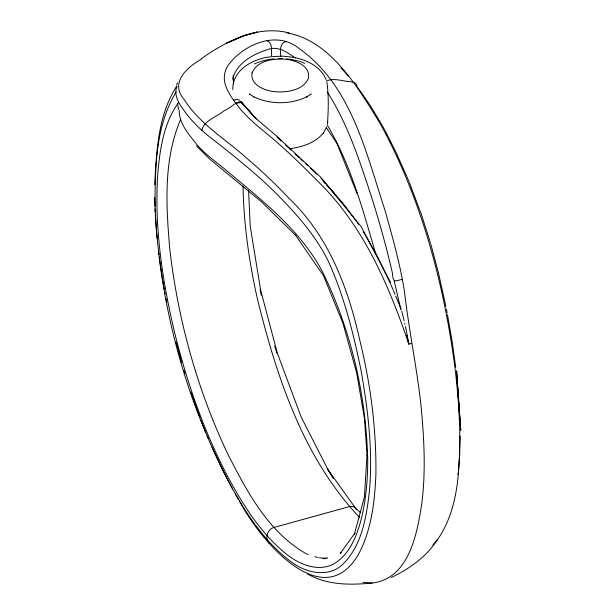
<?xml version="1.0" encoding="UTF-8"?>
<svg xmlns="http://www.w3.org/2000/svg" width="615" height="615" viewBox="0 0 615 615"><rect width="100%" height="100%" fill="white"/><g stroke="black" fill="none" stroke-linecap="round" stroke-linejoin="round"><path stroke-width="0.92" d="M460.181 435.958L459.666 455.238L458.498 469.96M154.757 184.646C156.348 151.352 158.117 115.366 176.467 86.523M327.572 123.177L327.48 123.838C328.402 110.024 328.81 95.971 326.926 82.225M232.754 89.567C232.455 69.649 253.211 58.709 270.592 56.78M457.967 474.611L458.183 472.751M327.611 122.885L327.71 122.224M179.242 110.377C178.988 124.261 189.927 135.561 197.899 145.878C206.402 155.272 216.949 162.452 226.558 170.616C262.513 200.813 301.081 230.502 323.09 273.006C351.411 331.347 366.325 396.183 367.732 460.95C367.647 481.499 365.779 502.171 360.459 522.058C356.177 537.056 349.766 552.762 336.628 562.095C320.699 573.318 299.797 565.116 286.267 553.954C261.583 534.22 244.378 506.96 229.341 479.577C204.326 432.806 186.76 382.322 174.206 330.878C162.222 279.84 154.365 227.135 157.709 174.583C159.877 149.906 163.359 123.684 178.235 103.066M232.77 79.15C236.483 62.146 254.948 53.382 270.139 48.77C279.656 46.625 288.327 53.036 295.592 58.202M176.62 85.178L177.466 82.633M326.642 127.021L323.459 132.886M354.77 533.336L354.278 534.566L364.411 497.035L367.024 454.854L364.288 415.994M177.051 86.261C173.392 94.502 178.673 103.005 183.355 109.593C190.358 119.71 199.152 128.466 208.731 136.146C230.617 153.358 252.627 170.555 272.637 189.966C293.947 211.06 314.588 233.631 328.072 260.675C343.993 295.654 353.464 333.23 361.113 370.791C368.062 410.597 373.082 451.341 369.354 491.777C366.386 517.207 361.974 545.236 343.047 564.078C328.172 578.715 304.41 572.611 289.788 560.772C266.633 543.206 249.921 518.806 235.368 494.006M180.672 119.341C163.175 160.008 166.104 206.033 169.778 249.098C177.919 319.485 197.031 388.818 227.266 452.948C246.392 490.501 267.571 531.322 305.294 553.192M367.516 453.593L367.009 455.285L367.693 456.983M354.94 533.059L340.133 553.615L341.171 552.624M176.151 92.004C155.411 125.737 155.203 167.933 155.011 206.379M289.903 148.669C302.165 147.054 315.234 142.964 323.329 133.055M323.221 133.194L323.567 132.748M391.409 577.439C409.421 568.813 426.087 557.052 437.18 540.131C459.536 508.336 459.659 466.962 459.728 429.608C458.998 402.502 456.368 375.457 452.279 348.651C440.332 270.354 418.208 192.795 379.924 123.131C358.299 88.337 330.901 40.39 286.836 32.902M201.858 130.295C203.842 120.34 217.049 116.919 224.091 110.754C229.995 108.609 234.715 102.39 240.734 101.46M437.18 540.131L432.852 544.882M310.621 94.51L311.213 94.08L306.401 97.016L307.285 96.555M201.52 58.571C226.505 40.928 257.8 24.808 289.188 32.972M326.25 81.126C333.376 77.582 341.932 81.142 349.481 81.603C352.464 81.887 357.269 82.648 357.054 86.661L357.83 87.684M201.689 59.009C187.421 66.981 169.348 82.571 184.239 99.592C199.767 124.122 225.436 138.99 246.515 158.047C261.267 170.524 275.336 183.785 288.55 197.892C328.279 235.537 347.875 286.944 359.56 339.288C370.545 383.568 376.534 429.239 375.888 474.888C374.681 501.771 371.537 529.515 358.853 553.677C322.852 616.745 258.854 538.433 239.304 500.871M307.3 573.757C327.019 585.334 350.02 585.119 372.014 583.058C409.021 578.915 417.139 533.797 421.798 503.57C425.926 471.036 424.104 438.103 421.006 405.569C416.809 367.332 408.867 329.671 404.439 291.449C400.096 263.697 392.355 236.598 384.775 209.584C365.871 152.543 351.388 85.37 299.167 48.6C276.704 29.635 242.395 44.81 227.665 66.005C224.175 71.709 223.268 78.912 225.551 85.239C227.55 91.351 231.048 96.839 234.869 101.959C236.16 105.557 241.564 99.891 242.948 104.55M306.947 96.732C290.388 104.742 269.924 104.727 253.403 96.624L253.957 96.916L249.267 94.026L249.821 94.433M233.585 100.222L236.96 99.353L239.673 100.145M254.441 63.929L256.762 62.884M257.57 62.592L259.976 61.708M260.798 61.469L266.672 59.939M411.543 343.408L408.837 344.139C388.818 285.083 363.257 225.451 317.886 181.31C305.87 169.233 293.816 157.186 281.063 145.893C265.918 132.025 248.391 120.578 236.214 103.704M402.51 279.387C395.099 280.571 393.223 284.145 392.393 272.952C386.343 246.738 379.132 220.8 370.96 195.17C359.229 159.746 347.613 123.569 327.249 91.981M323.106 558.781L327.726 557.951M267.587 59.786L270.323 59.309M286.329 41.536C279.802 42.62 279.84 51.214 280.924 56.088M271.092 59.225L274.167 58.863M272.66 56.534L283.192 56.188L293.563 57.349M326.042 558.22L319.031 557.813M372.014 583.058L362.911 582.32M278.164 58.633L282.27 58.625M286.413 58.863L289.719 59.255M290.541 59.355L298.467 61.062M295.554 57.749C308.007 60.493 321.022 67.143 326.073 79.535M314.819 556.713L317.494 557.467M266.979 40.636C273.421 43.019 270.854 52.221 271.769 57.057M299.205 61.3L301.411 62.015M302.142 62.253L304.702 63.291M306.024 553.569L308.2 554.569M269.631 543.698C264.25 539.217 267.317 528.908 274.098 527.424L349.22 506.645C351.842 505.807 355.362 506.729 356.262 509.597M354.793 507.49L360.436 512.541M297.452 156.264L298.421 157.163M276.996 137.03L281.193 140.943M285.391 144.848L290.98 150.06M295.177 153.973L299.374 157.878M300.773 159.185L302.872 161.138M305.67 163.744L307.769 165.696M310.567 168.302L316.856 174.168M359.437 517.307C302.918 457.545 276.243 375.811 257.085 297.445C248.967 260.868 243.663 223.553 243.048 186.061M295.7 235.407L261.683 202.004L209.815 159.131L196.5 145.986M323.728 181.955L325.289 183.554M326.849 185.169L342.716 202.904L356.1 220.793M340.979 67.981L344.438 71.694M344.877 72.17L348.213 75.914M241.226 102.098L255.855 118.541L240.849 101.537L256.063 118.91M320.976 178.119L334.56 193.418M255.855 118.541L255.563 118.218L276.558 136.007L320.4 176.905L361.182 226.697L390.54 282.346M358.222 88.199L358.614 88.721M359.006 89.244L370.115 105.28L380.447 122.339M355.601 508.313L327.28 468.661L333.322 478.239M295.531 235.153L323.552 275.828L342.955 323.259L356.692 372.974L364.165 416.678M326.288 127.551L336.928 143.426L357.115 193.756M357.069 222.215L358.507 224.36M327.095 124.768C350.819 164.505 362.873 209.93 375.757 254.018M363.181 231.578L364.088 233.039M333.361 478.178L327.841 469.368L301.081 416.87L277.242 352.887L260.599 289.888L250.236 226.335L248.568 190.396M364.549 233.769L377.11 255.809L390.44 283.615M238.397 499.334C188.436 410.974 160.061 310.283 155.08 208.946M380.893 123.131L382.238 125.514M382.684 126.313L384.905 130.365M385.351 131.187L395.606 151.459L406.592 175.913M232.516 489.01L223.652 472.059L213.951 451.495M212.06 447.243L213.197 449.796M390.825 284.499L393.1 289.78M207.24 435.981L208.347 438.595M406.907 176.659L407.845 178.896M393.477 290.664L394.953 294.193M408.152 179.642L409.09 181.886M395.676 295.961L398.028 301.75M409.444 182.763L421.29 214.166L430.562 243.248M202.927 425.342L205.794 432.453M398.228 302.242L401.203 309.184M200.052 417.877L190.804 392.047M201.005 420.368L202.604 424.511M275.766 349.628L276.858 353.148M184.046 370.768L184.861 373.451M274.69 346.091L275.489 348.743M430.823 244.155L438.603 273.49L445.89 306.462M181.656 362.704L175.936 341.932M401.764 311.282L404.163 320.753M400.895 309.845L394.223 281.024M406.753 335.16L407.13 336.789M407.322 337.612L408.837 344.139L406.461 331.447M404.739 323.183L404.993 324.305M261.329 295.3L260.045 289.457M405.477 326.519L406.323 330.716M166.073 298.629L166.819 302.388M446.444 309.191L447.143 312.835M447.489 314.649L452.056 340.902L455.723 367.293M164.82 292.056L165.174 293.932M164.297 289.242L162.214 277.127M162.06 276.197L159.792 260.952M177.52 103.136L178.481 109.593M159.277 257.062L159.577 259.392M158.685 252.419L158.978 254.741M460.812 430.615L456.638 370.999L456.707 371.675M456.737 376.226L460.704 429.624M157.133 238.289L156.694 233.585M156.541 231.786L155.349 214.758M456.638 370.999L460.005 422.997M233.131 75.491L233.469 83.886M155.203 211.998L154.757 197.553M252.019 73.024C250.144 85.677 265.941 91.058 275.997 91.804C287.712 92.542 303.564 90.267 308.538 77.967C310.414 65.305 294.616 59.924 284.561 59.178C272.837 58.44 256.985 60.716 252.019 73.024M234.615 39.691L226.42 43.211L243.963 35.708L257.178 32.072L243.963 35.708L234.615 39.691"/></g></svg>
